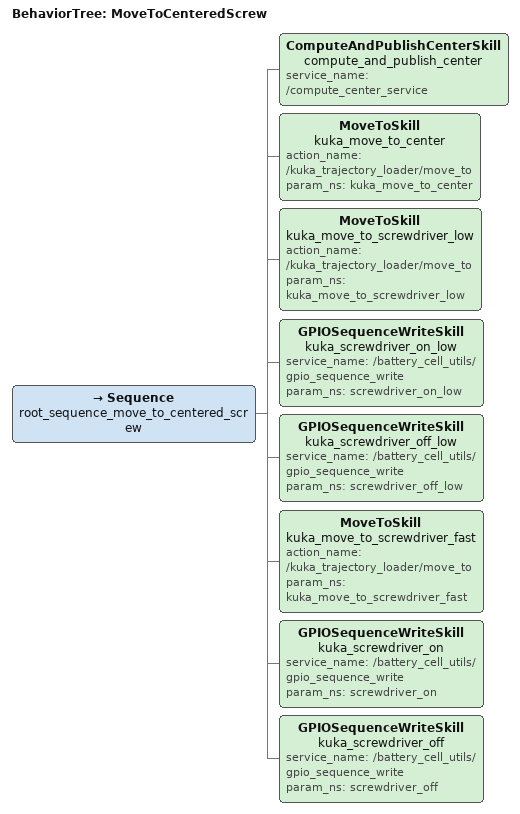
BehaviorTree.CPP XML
<root BTCPP_format="4" >

     <BehaviorTree ID="MoveToCenteredScrew">
        <Sequence name="root_sequence_move_to_centered_screw">

            <!-- calcolo centro della vite -->
            <ComputeAndPublishCenterSkill name="compute_and_publish_center" service_name="/compute_center_service"/>

            <MoveToSkill name="kuka_move_to_center" action_name= "/kuka_trajectory_loader/move_to" param_ns="kuka_move_to_center"/>

            <MoveToSkill name="kuka_move_to_screwdriver_low" action_name= "/kuka_trajectory_loader/move_to" param_ns="kuka_move_to_screwdriver_low"/>

            <GPIOSequenceWriteSkill name="kuka_screwdriver_on_low" service_name="/battery_cell_utils/gpio_sequence_write" param_ns="screwdriver_on_low"/>
            <GPIOSequenceWriteSkill name="kuka_screwdriver_off_low" service_name="/battery_cell_utils/gpio_sequence_write" param_ns="screwdriver_off_low"/>

            <MoveToSkill name="kuka_move_to_screwdriver_fast" action_name= "/kuka_trajectory_loader/move_to" param_ns="kuka_move_to_screwdriver_fast"/>

            <GPIOSequenceWriteSkill name="kuka_screwdriver_on" service_name="/battery_cell_utils/gpio_sequence_write" param_ns="screwdriver_on"/>
            <GPIOSequenceWriteSkill name="kuka_screwdriver_off" service_name="/battery_cell_utils/gpio_sequence_write" param_ns="screwdriver_off"/>

        </Sequence>
     </BehaviorTree>
 </root>
